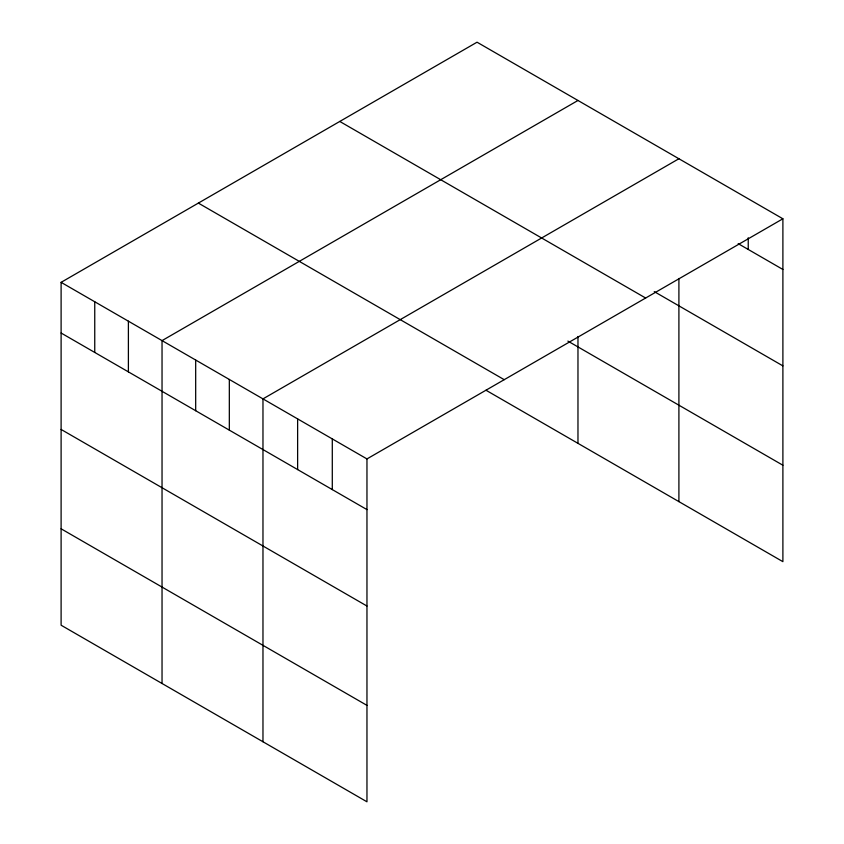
<?xml version="1.0" encoding="UTF-8"?>
<svg xmlns="http://www.w3.org/2000/svg" width="844" height="844" viewBox="0 0 844 844"><rect width="100%" height="100%" fill="white"/><g stroke="black" fill="none" stroke-linecap="round" stroke-linejoin="round"><path stroke-width="1.27" d="M782.894 218.786L366.961 458.925L366.961 801.8L61.106 625.214L61.106 282.339L477.039 42.2L782.894 218.786L782.894 561.661L486.017 390.255M577.971 100.468L162.037 340.617L162.037 683.492M678.903 158.746L262.969 398.885L262.969 741.76M738.173 243.642L782.894 269.468M654.237 291.602L782.894 365.885M339.784 121.452L645.639 298.027M567.885 341.092L782.894 465.234M198.361 203.098L504.216 379.673M61.106 282.339L366.961 458.925M61.106 333.021L366.961 509.607M61.106 429.448L366.961 606.034M61.106 528.798L366.961 705.373M748.238 237.755L748.238 249.455M678.903 278.488L678.903 501.621M577.971 336.471L577.971 443.353M332.293 438.912L332.293 489.594M297.626 418.898L297.626 469.58M229.325 379.462L229.325 430.145M195.681 360.04L195.681 410.722M128.393 321.184L128.393 371.866M94.75 301.762L94.75 352.444"/></g></svg>
